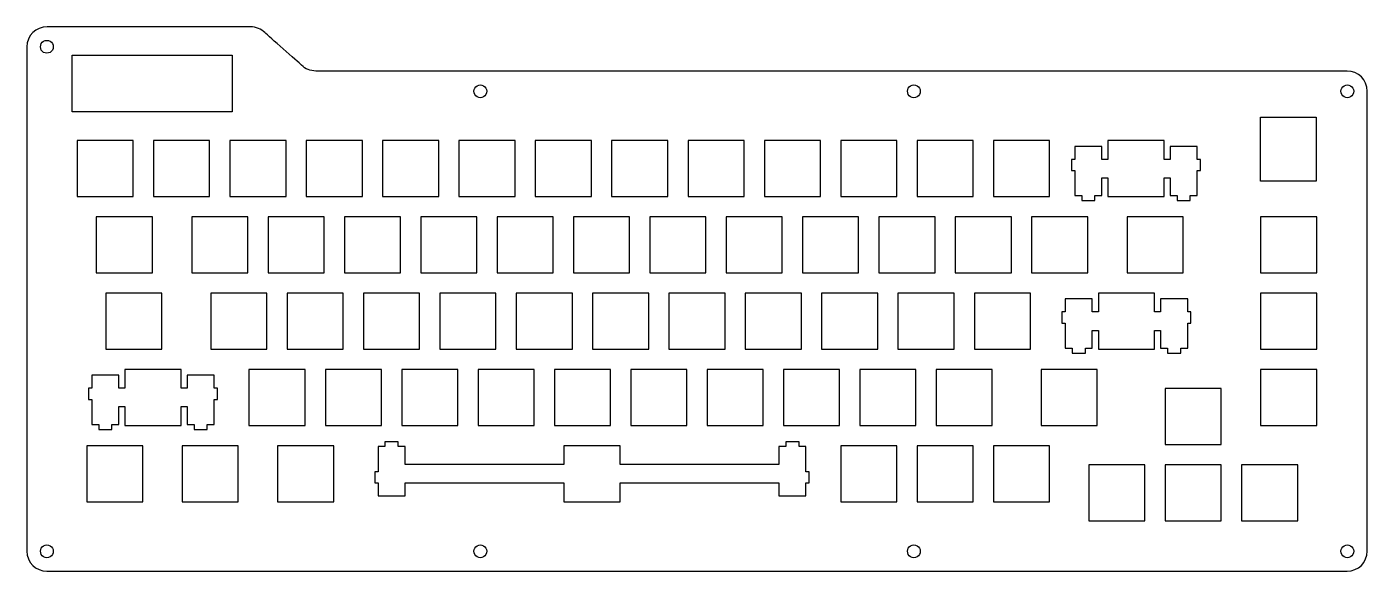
# Model space of a CAD drawing. Extents: x 0 to 335, y 161 to 297.
import ezdxf

# ---------------------------------------------------------------- set-up
doc = ezdxf.new("R2010")
doc.units = 0
doc.layers.get('0').update_dxf_attribs({"linetype": 'CONTINUOUS'})

msp = doc.modelspace()

# ---------------------------------------------------------------- linework, layer by layer
at = {"color": 7}
for points in [[(55.972718, 296.854211), (5.236347, 296.854211)], [(0.152947, 291.85438), (0.152947, 284.446496), (0.155064, 280.804639), (0.155064, 165.927647)], [(329.581986, 285.804629), (73.033525, 285.804629), (72.249276, 285.804629)], [(334.581976, 165.927647), (334.581976, 280.804639)], [(5.154937, 160.927657), (329.581986, 160.927657)]]:
    msp.add_lwpolyline(points, dxfattribs=at)
for points in [[(11.453377, 289.753789), (51.352521, 289.753789), (51.352521, 275.654649), (11.453377, 275.654649)], [(307.940842, 274.327811), (321.841072, 274.327811), (321.841072, 258.327606), (307.940842, 258.327606)], [(12.725953, 268.460981), (12.725953, 254.460982), (26.725951, 254.460982), (26.725951, 268.460981)], [(31.775953, 268.460981), (31.775953, 254.460982), (45.775951, 254.460982), (45.775951, 268.460981)], [(50.825953, 268.460981), (50.825953, 254.460982), (64.825951, 254.460982), (64.825951, 268.460981)], [(69.87595, 268.460981), (69.87595, 254.460982), (83.875951, 254.460982), (83.875951, 268.460981)], [(88.92595, 268.460981), (88.92595, 254.460982), (102.925949, 254.460982), (102.925949, 268.460981)], [(107.97495, 268.460981), (107.97495, 254.460982), (121.974949, 254.460982), (121.974949, 268.460981)], [(127.025948, 268.460981), (127.025948, 254.460982), (141.025949, 254.460982), (141.025949, 268.460981)], [(146.075948, 268.460981), (146.075948, 254.460982), (160.075949, 254.460982), (160.075949, 268.460981)], [(165.125948, 268.460981), (165.125948, 254.460982), (179.125946, 254.460982), (179.125946, 268.460981)], [(184.175948, 268.460981), (184.175948, 254.460982), (198.175946, 254.460982), (198.175946, 268.460981)], [(203.225945, 268.460981), (203.225945, 254.460982), (217.225943, 254.460982), (217.225943, 268.460981)], [(222.275945, 268.460981), (222.275945, 254.460982), (236.275944, 254.460982), (236.275944, 268.460981)], [(241.325942, 268.460981), (241.325942, 254.460982), (255.325943, 254.460982), (255.325943, 268.460981)], [(261.625943, 260.960982), (261.625943, 254.690982), (263.350944, 254.690982), (263.350944, 253.490983), (266.650946, 253.490983), (266.650946, 254.690982), (268.37595, 254.690982), (268.37595, 259.160982), (269.900956, 259.160982), (269.900956, 254.460982), (283.900959, 254.460982), (283.900959, 259.160982), (285.425938, 259.160982), (285.425938, 254.690982), (287.150942, 254.690982), (287.150942, 253.490983), (290.450958, 253.490983), (290.450958, 254.690982), (292.175962, 254.690982), (292.175962, 260.960982), (293.000959, 260.960982), (293.000959, 263.760981), (292.175962, 263.760981), (292.175962, 266.990982), (285.425938, 266.990982), (285.425938, 263.760981), (283.900959, 263.760981), (283.900959, 268.460981), (269.900956, 268.460981), (269.900956, 263.760981), (268.37595, 263.760981), (268.37595, 266.990982), (261.625943, 266.990982), (261.625943, 263.760981), (260.800943, 263.760981), (260.800943, 260.960982)], [(17.487953, 249.410981), (17.487953, 235.410982), (31.487954, 235.410982), (31.487954, 249.410981)], [(41.300953, 249.410981), (41.300953, 235.410982), (55.300951, 235.410982), (55.300951, 249.410981)], [(60.350953, 249.410981), (60.350953, 235.410982), (74.350951, 235.410982), (74.350951, 249.410981)], [(79.40095, 249.410981), (79.40095, 235.410982), (93.400949, 235.410982), (93.400949, 249.410981)], [(98.45095, 249.410981), (98.45095, 235.410982), (112.450949, 235.410982), (112.450949, 249.410981)], [(117.500948, 249.410981), (117.500948, 235.410982), (131.500949, 235.410982), (131.500949, 249.410981)], [(136.550948, 249.410981), (136.550948, 235.410982), (150.550949, 235.410982), (150.550949, 249.410981)], [(155.600948, 249.410981), (155.600948, 235.410982), (169.600946, 235.410982), (169.600946, 249.410981)], [(174.650948, 249.410981), (174.650948, 235.410982), (188.650946, 235.410982), (188.650946, 249.410981)], [(193.700945, 249.410981), (193.700945, 235.410982), (207.700946, 235.410982), (207.700946, 249.410981)], [(212.750945, 249.410981), (212.750945, 235.410982), (226.750944, 235.410982), (226.750944, 249.410981)], [(231.800945, 249.410981), (231.800945, 235.410982), (245.800943, 235.410982), (245.800943, 249.410981)], [(250.850942, 249.410981), (250.850942, 235.410982), (264.850959, 235.410982), (264.850959, 249.410981)], [(274.662953, 249.410981), (274.662953, 235.410982), (288.662957, 235.410982), (288.662957, 249.410981)], [(308.000956, 249.410981), (308.000956, 235.410982), (322.000959, 235.410982), (322.000959, 249.410981)], [(19.868952, 230.360983), (19.868952, 216.360985), (33.868953, 216.360985), (33.868953, 230.360983)], [(46.062953, 230.360983), (46.062953, 216.360985), (60.061951, 216.360985), (60.061951, 230.360983)], [(65.112953, 230.360983), (65.112953, 216.360985), (79.112951, 216.360985), (79.112951, 230.360983)], [(84.16295, 230.360983), (84.16295, 216.360985), (98.162949, 216.360985), (98.162949, 230.360983)], [(103.21295, 230.360983), (103.21295, 216.360985), (117.212949, 216.360985), (117.212949, 230.360983)], [(122.262948, 230.360983), (122.262948, 216.360985), (136.262949, 216.360985), (136.262949, 230.360983)], [(141.312948, 230.360983), (141.312948, 216.360985), (155.312949, 216.360985), (155.312949, 230.360983)], [(160.362948, 230.360983), (160.362948, 216.360985), (174.362946, 216.360985), (174.362946, 230.360983)], [(179.412948, 230.360983), (179.412948, 216.360985), (193.412946, 216.360985), (193.412946, 230.360983)], [(198.462945, 230.360983), (198.462945, 216.360985), (212.462943, 216.360985), (212.462943, 230.360983)], [(217.512945, 230.360983), (217.512945, 216.360985), (231.512943, 216.360985), (231.512943, 230.360983)], [(236.562945, 230.360983), (236.562945, 216.360985), (250.562943, 216.360985), (250.562943, 230.360983)], [(259.243944, 222.860985), (259.243944, 216.590985), (260.968942, 216.590985), (260.968942, 215.390983), (264.268945, 215.390983), (264.268945, 216.590985), (265.993959, 216.590985), (265.993959, 221.060985), (267.518938, 221.060985), (267.518938, 216.360985), (281.518942, 216.360985), (281.518942, 221.060985), (283.043947, 221.060985), (283.043947, 216.590985), (284.768951, 216.590985), (284.768951, 215.390983), (288.068941, 215.390983), (288.068941, 216.590985), (289.793945, 216.590985), (289.793945, 222.860985), (290.618942, 222.860985), (290.618942, 225.660983), (289.793945, 225.660983), (289.793945, 228.890982), (283.043948, 228.890982), (283.043948, 225.660983), (281.518942, 225.660983), (281.518942, 230.360983), (267.518938, 230.360983), (267.518938, 225.660983), (265.993959, 225.660983), (265.993959, 228.890982), (259.243944, 228.890982), (259.243944, 225.660983), (258.418944, 225.660983), (258.418944, 222.860985)], [(308.000956, 230.360983), (308.000956, 216.360985), (322.000959, 216.360985), (322.000959, 230.360983)], [(16.356953, 203.810985), (16.356953, 197.540985), (18.081952, 197.540985), (18.081952, 196.340985), (21.381952, 196.340985), (21.381952, 197.540985), (23.106952, 197.540985), (23.106952, 202.010985), (24.631952, 202.010985), (24.631952, 197.310985), (38.631953, 197.310985), (38.631953, 202.010985), (40.156953, 202.010985), (40.156953, 197.540985), (41.881952, 197.540985), (41.881952, 196.340985), (45.181951, 196.340985), (45.181951, 197.540985), (46.906953, 197.540985), (46.906953, 203.810985), (47.731953, 203.810985), (47.731953, 206.610983), (46.906953, 206.610983), (46.906953, 209.840985), (40.156953, 209.840985), (40.156953, 206.610983), (38.631953, 206.610983), (38.631953, 211.310983), (24.631952, 211.310983), (24.631952, 206.610983), (23.106952, 206.610983), (23.106952, 209.840985), (16.356953, 209.840985), (16.356953, 206.610983), (15.531953, 206.610983), (15.531953, 203.810985)], [(55.587953, 211.310983), (55.587953, 197.310985), (69.587951, 197.310985), (69.587951, 211.310983)], [(74.63795, 211.310983), (74.63795, 197.310985), (88.637951, 197.310985), (88.637951, 211.310983)], [(93.68795, 211.310983), (93.68795, 197.310985), (107.687949, 197.310985), (107.687949, 211.310983)], [(112.73795, 211.310983), (112.73795, 197.310985), (126.737949, 197.310985), (126.737949, 211.310983)], [(131.787948, 211.310983), (131.787948, 197.310985), (145.787949, 197.310985), (145.787949, 211.310983)], [(150.837948, 211.310983), (150.837948, 197.310985), (164.837946, 197.310985), (164.837946, 211.310983)], [(169.887948, 211.310983), (169.887948, 197.310985), (183.887946, 197.310985), (183.887946, 211.310983)], [(188.937945, 211.310983), (188.937945, 197.310985), (202.937946, 197.310985), (202.937946, 211.310983)], [(207.987945, 211.310983), (207.987945, 197.310985), (221.987943, 197.310985), (221.987943, 211.310983)], [(227.037945, 211.310983), (227.037945, 197.310985), (241.037943, 197.310985), (241.037943, 211.310983)], [(253.231944, 211.310983), (253.231944, 197.310985), (267.231945, 197.310985), (267.231945, 211.310983)], [(308.000956, 211.310983), (308.000956, 197.310985), (322.000959, 197.310985), (322.000959, 211.310983)], [(284.187953, 206.547983), (284.187953, 192.547985), (298.187957, 192.547985), (298.187957, 206.547983)], [(15.106953, 192.260986), (15.106953, 178.260985), (29.106953, 178.260985), (29.106953, 192.260986)], [(38.918952, 192.260986), (38.918952, 178.260985), (52.918953, 178.260985), (52.918953, 192.260986)], [(62.731952, 192.260986), (62.731952, 178.260985), (76.73195, 178.260985), (76.73195, 192.260986)], [(194.543947, 185.760986), (194.543947, 192.030986), (192.818946, 192.030986), (192.818946, 193.230986), (189.518946, 193.230986), (189.518946, 192.030986), (187.793948, 192.030986), (187.793948, 187.560986), (148.168947, 187.560986), (148.168947, 192.260986), (134.168949, 192.260986), (134.168949, 187.560986), (94.543949, 187.560986), (94.543949, 192.030986), (92.81895, 192.030986), (92.81895, 193.230986), (89.51895, 193.230986), (89.51895, 192.030986), (87.793949, 192.030986), (87.793949, 185.760986), (86.968949, 185.760986), (86.968949, 182.960988), (87.793949, 182.960988), (87.793949, 179.730986), (94.543949, 179.730986), (94.543949, 182.960988), (134.168949, 182.960988), (134.168949, 178.260988), (148.168947, 178.260988), (148.168947, 182.960988), (187.793948, 182.960988), (187.793948, 179.730986), (194.543947, 179.730986), (194.543947, 182.960988), (195.368947, 182.960988), (195.368947, 185.760986)], [(203.225945, 192.260986), (203.225945, 178.260985), (217.225943, 178.260985), (217.225943, 192.260983)], [(222.275945, 192.260983), (222.275945, 178.260985), (236.275944, 178.260985), (236.275944, 192.260983)], [(241.325942, 192.260983), (241.325942, 178.260985), (255.325943, 178.260985), (255.325943, 192.260983)], [(265.137953, 187.497983), (265.137953, 173.497985), (279.137957, 173.497985), (279.137957, 187.497983)], [(284.187953, 187.497983), (284.187953, 173.497985), (298.187957, 173.497985), (298.187957, 187.497983)], [(303.237953, 187.497983), (303.237953, 173.497985), (317.237957, 173.497985), (317.237957, 187.497983)]]:
    msp.add_lwpolyline(points, close=True, dxfattribs=at)
for points in [[(5.236347, 296.854211), (2.420138, 296.854211), (0.152947, 294.624302), (0.152947, 291.85438)], [(59.570488, 295.393023), (58.651659, 296.296734), (57.380817, 296.854211), (55.972718, 296.854211)], [(68.713607, 287.269098), (67.775926, 288.206781), (60.489309, 294.489286), (59.570488, 295.393023)], [(3.556173, 291.854221), (3.556173, 292.424692), (3.860517, 292.951829), (4.35456, 293.237066)], [(4.35456, 290.471373), (3.860517, 290.756608), (3.556173, 291.283747), (3.556173, 291.854221)], [(4.35456, 293.237066), (4.848604, 293.522302), (5.457291, 293.522302), (5.951334, 293.237066)], [(5.951334, 293.237066), (6.445378, 292.951829), (6.749722, 292.424692), (6.749722, 291.854221)], [(6.749722, 291.854221), (6.749722, 291.283747), (6.445378, 290.756608), (5.951334, 290.471373)], [(5.951334, 290.471373), (5.457291, 290.186137), (4.848604, 290.186137), (4.35456, 290.471373)], [(72.249276, 285.804629), (70.923195, 285.804629), (69.651295, 286.331414), (68.713607, 287.269098)], [(334.581976, 280.804639), (334.581976, 283.574641), (332.351962, 285.804629), (329.581986, 285.804629)], [(111.716177, 280.75422), (111.716177, 281.324691), (112.020522, 281.851831), (112.514563, 282.137067)], [(112.514563, 282.137067), (113.008608, 282.422304), (113.617296, 282.422304), (114.111339, 282.137067)], [(114.111339, 282.137067), (114.605382, 281.851831), (114.909727, 281.324691), (114.909727, 280.75422)], [(219.875174, 280.75422), (219.875174, 281.324691), (220.179519, 281.851831), (220.67356, 282.137067)], [(220.67356, 282.137067), (221.167605, 282.422304), (221.776293, 282.422304), (222.270336, 282.137067)], [(222.270336, 282.137067), (222.764379, 281.851831), (223.068724, 281.324691), (223.068724, 280.75422)], [(328.035153, 280.75422), (328.035153, 281.324691), (328.339503, 281.851831), (328.833559, 282.137067)], [(328.833559, 282.137067), (329.327589, 282.422304), (329.93629, 282.422304), (330.43032, 282.137067)], [(330.43032, 282.137067), (330.924376, 281.851831), (331.228726, 281.324691), (331.228726, 280.75422)], [(112.514563, 279.371372), (112.020522, 279.656609), (111.716177, 280.183746), (111.716177, 280.75422)], [(114.111339, 279.371372), (113.617296, 279.086136), (113.008608, 279.086136), (112.514563, 279.371372)], [(114.909727, 280.75422), (114.909727, 280.183746), (114.605382, 279.656609), (114.111339, 279.371372)], [(220.67356, 279.371372), (220.179519, 279.656609), (219.875174, 280.183746), (219.875174, 280.75422)], [(222.270336, 279.371372), (221.776293, 279.086136), (221.167605, 279.086136), (220.67356, 279.371372)], [(223.068724, 280.75422), (223.068724, 280.183746), (222.764379, 279.656609), (222.270336, 279.371372)], [(328.833559, 279.371372), (328.339503, 279.656609), (328.035153, 280.183746), (328.035153, 280.75422)], [(330.43032, 279.371372), (329.93629, 279.086136), (329.327589, 279.086136), (328.833559, 279.371372)], [(331.228726, 280.75422), (331.228726, 280.183746), (330.924376, 279.656609), (330.43032, 279.371372)], [(3.556173, 165.904231), (3.556173, 166.4747), (3.860517, 167.001829), (4.35456, 167.287076)], [(4.35456, 167.287076), (4.848604, 167.572297), (5.457291, 167.572297), (5.951334, 167.287076)], [(5.951334, 167.287076), (6.445378, 167.001829), (6.749722, 166.4747), (6.749722, 165.904231)], [(111.716177, 165.904231), (111.716177, 166.4747), (112.020522, 167.001829), (112.514563, 167.287076)], [(112.514563, 167.287076), (113.008608, 167.572297), (113.617296, 167.572297), (114.111339, 167.287076)], [(114.111339, 167.287076), (114.605382, 167.001829), (114.909727, 166.4747), (114.909727, 165.904231)], [(219.875174, 165.904231), (219.875174, 166.4747), (220.179519, 167.001829), (220.67356, 167.287076)], [(220.67356, 167.287076), (221.167605, 167.572297), (221.776293, 167.572297), (222.270336, 167.287076)], [(222.270336, 167.287076), (222.764379, 167.001829), (223.068724, 166.4747), (223.068724, 165.904231)], [(328.035153, 165.904231), (328.035153, 166.4747), (328.339503, 167.001829), (328.833559, 167.287076)], [(328.833559, 167.287076), (329.327589, 167.572297), (329.93629, 167.572297), (330.43032, 167.287076)], [(330.43032, 167.287076), (330.924376, 167.001829), (331.228726, 166.4747), (331.228726, 165.904231)], [(0.154948, 165.927647), (0.154948, 163.157645), (2.384949, 160.927657), (5.154937, 160.927657)], [(4.35456, 164.52136), (3.860517, 164.806608), (3.556173, 165.333737), (3.556173, 165.904231)], [(5.951334, 164.52136), (5.457291, 164.236139), (4.848604, 164.236139), (4.35456, 164.52136)], [(6.749722, 165.904231), (6.749722, 165.333737), (6.445378, 164.806608), (5.951334, 164.52136)], [(112.514563, 164.52136), (112.020522, 164.806608), (111.716177, 165.333737), (111.716177, 165.904231)], [(114.111339, 164.52136), (113.617296, 164.236139), (113.008608, 164.236139), (112.514563, 164.52136)], [(114.909727, 165.904231), (114.909727, 165.333737), (114.605382, 164.806608), (114.111339, 164.52136)], [(220.67356, 164.52136), (220.179519, 164.806608), (219.875174, 165.333737), (219.875174, 165.904231)], [(222.270336, 164.52136), (221.776293, 164.236139), (221.167605, 164.236139), (220.67356, 164.52136)], [(223.068724, 165.904231), (223.068724, 165.333737), (222.764379, 164.806608), (222.270336, 164.52136)], [(328.833559, 164.52136), (328.339503, 164.806608), (328.035153, 165.333737), (328.035153, 165.904231)], [(330.43032, 164.52136), (329.93629, 164.236139), (329.327589, 164.236139), (328.833559, 164.52136)], [(329.581986, 160.927657), (332.351962, 160.927657), (334.581976, 163.157645), (334.581976, 165.927647)], [(331.228726, 165.904231), (331.228726, 165.333737), (330.924376, 164.806608), (330.43032, 164.52136)]]:
    msp.add_open_spline(points, degree=3, dxfattribs=at)

doc.saveas('drawing.dxf')
